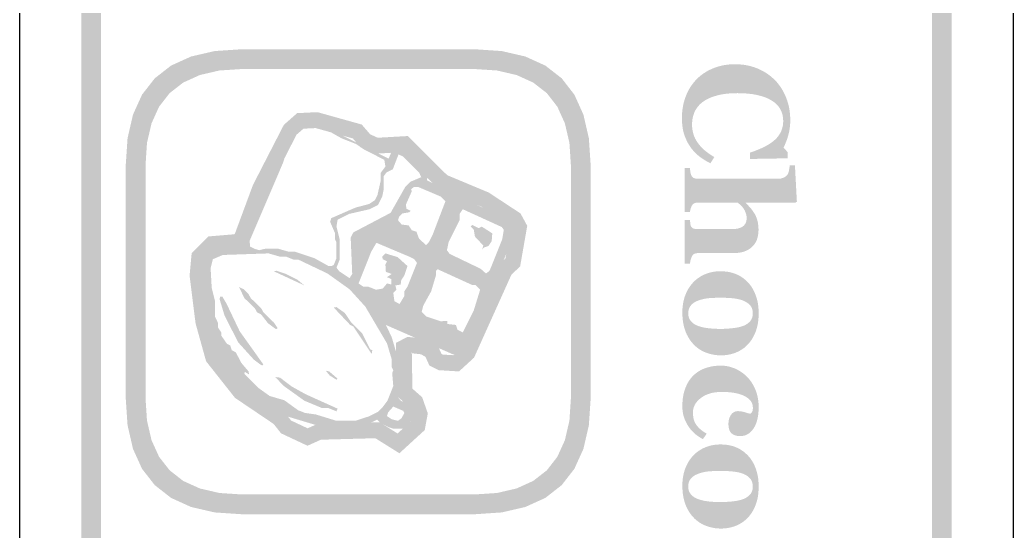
# Model space of a CAD drawing. Header units: millimetres. Extents: x 6 to 126, y 130 to 351.
# Drawn here: x 72.96 to 93.04, y 313.96 to 324.29 of the extents above; entities that cross this region are included whole.
import ezdxf

# ---------------------------------------------------------------- set-up
doc = ezdxf.new("R2010")
doc.units = ezdxf.units.MM
doc.layers.add('CUT', color=1, linetype='Continuous')
doc.layers.add('RASTER', color=7, linetype='Continuous')

msp = doc.modelspace()

# ---------------------------------------------------------------- hatches: boundary and pattern name
at = {"layer": 'RASTER'}
h = msp.add_hatch(color=7, dxfattribs=at)
h.paths.add_polyline_path([(89.6, 349.8), (90.116, 349.766), (90.563, 349.663), (90.941, 349.491), (91.25, 349.25), (91.491, 348.941), (91.663, 348.563), (91.766, 348.116), (91.8, 347.6), (91.8, 290.4), (91.766, 289.884), (91.663, 289.438), (91.491, 289.059), (91.25, 288.75), (90.941, 288.509), (90.563, 288.338), (90.116, 288.234), (89.6, 288.2), (76.4, 288.2), (75.884, 288.234), (75.438, 288.338), (75.059, 288.509), (74.75, 288.75), (74.509, 289.059), (74.338, 289.438), (74.234, 289.884), (74.2, 290.4), (74.2, 347.6), (74.234, 348.116), (74.338, 348.563), (74.509, 348.941), (74.75, 349.25), (75.059, 349.491), (75.438, 349.663), (75.884, 349.766), (76.4, 349.8)])
h.paths.add_polyline_path([(89.6, 349.4), (76.4, 349.4), (75.978, 349.372), (75.613, 349.288), (75.303, 349.147), (75.05, 348.95), (74.853, 348.697), (74.712, 348.388), (74.628, 348.022), (74.6, 347.6), (74.6, 290.4), (74.628, 289.978), (74.712, 289.613), (74.853, 289.303), (75.05, 289.05), (75.303, 288.853), (75.613, 288.713), (75.978, 288.628), (76.4, 288.6), (89.6, 288.6), (90.022, 288.628), (90.388, 288.713), (90.697, 288.853), (90.95, 289.05), (91.147, 289.303), (91.288, 289.613), (91.372, 289.978), (91.4, 290.4), (91.4, 347.6), (91.372, 348.022), (91.288, 348.388), (91.147, 348.697), (90.95, 348.95), (90.697, 349.147), (90.387, 349.288), (90.022, 349.372), (89.6, 349.4)], flags=0)
h = msp.add_hatch(color=7, dxfattribs=at)
h.paths.add_polyline_path([(82.15, 323.7), (82.701, 323.663), (83.178, 323.553), (83.582, 323.37), (83.913, 323.113), (84.17, 322.782), (84.353, 322.378), (84.463, 321.901), (84.5, 321.35), (84.5, 316.65), (84.463, 316.099), (84.353, 315.622), (84.17, 315.218), (83.913, 314.888), (83.582, 314.63), (83.178, 314.447), (82.701, 314.337), (82.15, 314.3), (77.45, 314.3), (76.899, 314.337), (76.422, 314.447), (76.018, 314.63), (75.688, 314.888), (75.43, 315.218), (75.247, 315.622), (75.137, 316.099), (75.1, 316.65), (75.1, 321.35), (75.137, 321.901), (75.247, 322.378), (75.43, 322.782), (75.688, 323.113), (76.018, 323.37), (76.422, 323.553), (76.899, 323.663), (77.45, 323.7)])
h.paths.add_polyline_path([(82.15, 323.3), (77.45, 323.3), (76.993, 323.27), (76.597, 323.178), (76.262, 323.026), (75.988, 322.813), (75.774, 322.538), (75.622, 322.203), (75.53, 321.807), (75.5, 321.35), (75.5, 316.65), (75.53, 316.193), (75.622, 315.797), (75.774, 315.462), (75.988, 315.188), (76.262, 314.974), (76.597, 314.822), (76.993, 314.73), (77.45, 314.7), (82.15, 314.7), (82.607, 314.73), (83.003, 314.822), (83.338, 314.974), (83.613, 315.188), (83.826, 315.462), (83.978, 315.797), (84.07, 316.193), (84.1, 316.65), (84.1, 321.35), (84.07, 321.807), (83.978, 322.203), (83.826, 322.538), (83.613, 322.813), (83.338, 323.026), (83.003, 323.178), (82.607, 323.27), (82.15, 323.3)], flags=0)
for points in [[(86.344, 322.31), (86.345, 322.366), (86.349, 322.422), (86.355, 322.477), (86.363, 322.531), (86.373, 322.584), (86.386, 322.636), (86.401, 322.687), (86.418, 322.738), (86.438, 322.787), (86.459, 322.834), (86.483, 322.88), (86.509, 322.924), (86.537, 322.967), (86.567, 323.008), (86.599, 323.047), (86.633, 323.085), (86.668, 323.12), (86.706, 323.153), (86.745, 323.185), (86.787, 323.214), (86.83, 323.242), (86.876, 323.268), (86.924, 323.291), (86.973, 323.313), (87.025, 323.333), (87.077, 323.35), (87.131, 323.364), (87.186, 323.376), (87.243, 323.385), (87.3, 323.392), (87.359, 323.395), (87.42, 323.397), (87.479, 323.395), (87.538, 323.391), (87.596, 323.385), (87.652, 323.376), (87.708, 323.364), (87.762, 323.349), (87.815, 323.332), (87.867, 323.313), (87.918, 323.29), (87.967, 323.266), (88.014, 323.24), (88.059, 323.211), (88.103, 323.181), (88.145, 323.148), (88.185, 323.113), (88.224, 323.076), (88.26, 323.038), (88.294, 322.997), (88.325, 322.955), (88.355, 322.911), (88.383, 322.866), (88.408, 322.818), (88.432, 322.768), (88.453, 322.717), (88.472, 322.664), (88.489, 322.61), (88.503, 322.556), (88.514, 322.5), (88.523, 322.444), (88.529, 322.386), (88.533, 322.328), (88.534, 322.269), (88.534, 322.226), (88.532, 322.184), (88.528, 322.143), (88.524, 322.104), (88.518, 322.065), (88.511, 322.027), (88.502, 321.99), (88.493, 321.954), (88.482, 321.919), (88.471, 321.886), (88.46, 321.853), (88.448, 321.823), (88.436, 321.793), (88.424, 321.765), (88.411, 321.739), (88.398, 321.714), (88.479, 321.623), (88.479, 321.495), (87.72, 321.482), (87.72, 321.611), (87.804, 321.639), (87.882, 321.669), (87.954, 321.7), (88.021, 321.732), (88.082, 321.766), (88.137, 321.801), (88.186, 321.837), (88.23, 321.875), (88.268, 321.914), (88.301, 321.956), (88.329, 322), (88.352, 322.045), (88.369, 322.093), (88.382, 322.143), (88.39, 322.196), (88.392, 322.25), (88.388, 322.317), (88.377, 322.379), (88.358, 322.438), (88.332, 322.492), (88.297, 322.542), (88.256, 322.589), (88.207, 322.631), (88.15, 322.669), (88.086, 322.702), (88.016, 322.732), (87.94, 322.756), (87.858, 322.776), (87.77, 322.792), (87.676, 322.803), (87.576, 322.81), (87.469, 322.812), (87.409, 322.811), (87.35, 322.809), (87.294, 322.805), (87.24, 322.8), (87.188, 322.793), (87.139, 322.785), (87.092, 322.775), (87.047, 322.763), (87.004, 322.75), (86.963, 322.737), (86.925, 322.722), (86.889, 322.707), (86.855, 322.69), (86.822, 322.673), (86.793, 322.654), (86.765, 322.635), (86.738, 322.613), (86.713, 322.591), (86.69, 322.567), (86.668, 322.542), (86.649, 322.517), (86.631, 322.49), (86.615, 322.463), (86.601, 322.434), (86.589, 322.405), (86.579, 322.375), (86.57, 322.344), (86.562, 322.312), (86.557, 322.28), (86.553, 322.247), (86.55, 322.213), (86.549, 322.178), (86.551, 322.127), (86.556, 322.078), (86.565, 322.03), (86.577, 321.984), (86.593, 321.939), (86.612, 321.895), (86.635, 321.853), (86.661, 321.813), (86.69, 321.773), (86.724, 321.734), (86.76, 321.696), (86.801, 321.659), (86.845, 321.623), (86.892, 321.588), (86.943, 321.554), (86.998, 321.52), (86.921, 321.394), (86.89, 321.41), (86.859, 321.427), (86.829, 321.444), (86.799, 321.462), (86.771, 321.48), (86.743, 321.499), (86.717, 321.518), (86.691, 321.538), (86.666, 321.558), (86.642, 321.58), (86.618, 321.602), (86.596, 321.625), (86.575, 321.648), (86.554, 321.673), (86.534, 321.698), (86.516, 321.724), (86.496, 321.753), (86.478, 321.783), (86.46, 321.814), (86.444, 321.846), (86.429, 321.878), (86.415, 321.911), (86.402, 321.945), (86.39, 321.979), (86.379, 322.015), (86.37, 322.053), (86.362, 322.092), (86.356, 322.132), (86.351, 322.174), (86.347, 322.218), (86.345, 322.263), (86.344, 322.31)], [(86.4, 319.365), (86.4, 320.247), (86.507, 320.247), (86.508, 320.24), (86.508, 320.232), (86.509, 320.224), (86.51, 320.215), (86.511, 320.207), (86.512, 320.198), (86.513, 320.188), (86.514, 320.178), (86.515, 320.169), (86.517, 320.16), (86.518, 320.152), (86.52, 320.144), (86.522, 320.137), (86.524, 320.131), (86.526, 320.125), (86.529, 320.12), (86.533, 320.112), (86.538, 320.106), (86.543, 320.099), (86.549, 320.094), (86.555, 320.089), (86.561, 320.084), (86.568, 320.08), (86.576, 320.077), (86.584, 320.074), (86.593, 320.071), (86.603, 320.069), (86.614, 320.067), (86.626, 320.066), (86.638, 320.065), (86.652, 320.064), (86.667, 320.064), (87.352, 320.064), (87.389, 320.065), (87.423, 320.068), (87.455, 320.072), (87.484, 320.078), (87.511, 320.086), (87.536, 320.096), (87.558, 320.107), (87.578, 320.121), (87.595, 320.135), (87.61, 320.152), (87.623, 320.17), (87.634, 320.189), (87.642, 320.21), (87.648, 320.232), (87.651, 320.256), (87.652, 320.281), (87.652, 320.296), (87.651, 320.31), (87.65, 320.324), (87.648, 320.338), (87.646, 320.351), (87.643, 320.364), (87.639, 320.377), (87.635, 320.39), (87.63, 320.403), (87.625, 320.415), (87.619, 320.428), (87.613, 320.44), (87.607, 320.452), (87.599, 320.465), (87.592, 320.477), (87.584, 320.489), (87.576, 320.499), (87.569, 320.509), (87.561, 320.519), (87.554, 320.527), (87.546, 320.536), (87.539, 320.543), (87.531, 320.55), (87.524, 320.557), (87.516, 320.563), (87.509, 320.569), (87.501, 320.575), (87.495, 320.581), (87.488, 320.586), (87.482, 320.591), (87.475, 320.596), (87.469, 320.6), (86.683, 320.6), (86.67, 320.6), (86.657, 320.6), (86.645, 320.598), (86.634, 320.597), (86.624, 320.595), (86.614, 320.593), (86.605, 320.59), (86.597, 320.587), (86.589, 320.583), (86.582, 320.579), (86.575, 320.574), (86.568, 320.568), (86.562, 320.562), (86.556, 320.554), (86.55, 320.546), (86.545, 320.537), (86.542, 320.532), (86.539, 320.525), (86.536, 320.519), (86.533, 320.512), (86.53, 320.504), (86.527, 320.497), (86.524, 320.488), (86.522, 320.479), (86.519, 320.471), (86.517, 320.462), (86.515, 320.453), (86.513, 320.444), (86.511, 320.435), (86.509, 320.427), (86.508, 320.418), (86.507, 320.41), (86.4, 320.41), (86.4, 321.301), (86.507, 321.301), (86.508, 321.291), (86.508, 321.282), (86.509, 321.272), (86.51, 321.263), (86.511, 321.254), (86.512, 321.245), (86.513, 321.236), (86.514, 321.227), (86.515, 321.218), (86.517, 321.209), (86.518, 321.201), (86.52, 321.193), (86.522, 321.185), (86.524, 321.177), (86.526, 321.17), (86.529, 321.163), (86.534, 321.152), (86.539, 321.141), (86.544, 321.132), (86.55, 321.123), (86.557, 321.116), (86.564, 321.109), (86.571, 321.104), (86.579, 321.099), (86.588, 321.095), (86.597, 321.092), (86.607, 321.089), (86.618, 321.086), (86.629, 321.085), (86.641, 321.083), (86.653, 321.083), (86.667, 321.082), (88.3, 321.082), (88.312, 321.083), (88.324, 321.084), (88.336, 321.085), (88.348, 321.088), (88.361, 321.091), (88.374, 321.095), (88.386, 321.099), (88.4, 321.104), (88.412, 321.11), (88.424, 321.116), (88.435, 321.123), (88.446, 321.131), (88.455, 321.139), (88.464, 321.147), (88.472, 321.156), (88.479, 321.166), (88.483, 321.174), (88.488, 321.182), (88.492, 321.191), (88.496, 321.202), (88.499, 321.213), (88.503, 321.225), (88.506, 321.237), (88.509, 321.251), (88.511, 321.264), (88.514, 321.278), (88.516, 321.291), (88.518, 321.303), (88.519, 321.316), (88.521, 321.328), (88.522, 321.339), (88.523, 321.35), (88.629, 321.35), (88.668, 320.622), (88.644, 320.6), (87.636, 320.6), (87.636, 320.594), (87.649, 320.581), (87.661, 320.567), (87.672, 320.554), (87.684, 320.542), (87.695, 320.529), (87.706, 320.517), (87.716, 320.505), (87.726, 320.494), (87.736, 320.483), (87.747, 320.471), (87.757, 320.458), (87.767, 320.445), (87.777, 320.431), (87.787, 320.416), (87.797, 320.401), (87.808, 320.385), (87.816, 320.371), (87.825, 320.356), (87.833, 320.34), (87.84, 320.323), (87.848, 320.304), (87.855, 320.285), (87.861, 320.265), (87.868, 320.244), (87.874, 320.222), (87.879, 320.199), (87.883, 320.176), (87.886, 320.153), (87.889, 320.129), (87.891, 320.105), (87.892, 320.08), (87.893, 320.055), (87.891, 319.998), (87.884, 319.944), (87.874, 319.894), (87.859, 319.848), (87.839, 319.805), (87.816, 319.766), (87.788, 319.73), (87.756, 319.699), (87.721, 319.671), (87.683, 319.646), (87.642, 319.626), (87.599, 319.609), (87.552, 319.596), (87.503, 319.587), (87.452, 319.581), (87.398, 319.579), (86.68, 319.579), (86.667, 319.579), (86.654, 319.578), (86.642, 319.577), (86.631, 319.575), (86.621, 319.573), (86.611, 319.57), (86.602, 319.567), (86.593, 319.563), (86.586, 319.559), (86.578, 319.553), (86.571, 319.547), (86.564, 319.54), (86.558, 319.532), (86.552, 319.523), (86.547, 319.514), (86.542, 319.503), (86.539, 319.496), (86.536, 319.49), (86.534, 319.483), (86.531, 319.475), (86.529, 319.468), (86.526, 319.46), (86.524, 319.453), (86.522, 319.445), (86.519, 319.436), (86.517, 319.428), (86.515, 319.418), (86.514, 319.409), (86.512, 319.399), (86.51, 319.388), (86.508, 319.377), (86.507, 319.365)], [(86.353, 316.487), (86.354, 316.537), (86.357, 316.586), (86.361, 316.633), (86.368, 316.679), (86.376, 316.723), (86.386, 316.766), (86.399, 316.807), (86.412, 316.847), (86.428, 316.885), (86.445, 316.921), (86.463, 316.956), (86.483, 316.989), (86.503, 317.02), (86.526, 317.05), (86.549, 317.078), (86.574, 317.104), (86.601, 317.128), (86.629, 317.151), (86.658, 317.172), (86.688, 317.192), (86.719, 317.21), (86.752, 317.227), (86.785, 317.241), (86.82, 317.255), (86.856, 317.266), (86.893, 317.276), (86.93, 317.285), (86.969, 317.292), (87.008, 317.297), (87.048, 317.301), (87.088, 317.304), (87.129, 317.304), (87.167, 317.303), (87.205, 317.301), (87.242, 317.296), (87.278, 317.289), (87.314, 317.281), (87.35, 317.27), (87.385, 317.258), (87.42, 317.244), (87.453, 317.228), (87.486, 317.211), (87.518, 317.192), (87.549, 317.172), (87.578, 317.151), (87.607, 317.128), (87.635, 317.104), (87.661, 317.079), (87.687, 317.051), (87.712, 317.022), (87.735, 316.991), (87.757, 316.959), (87.778, 316.925), (87.797, 316.889), (87.815, 316.852), (87.832, 316.813), (87.847, 316.773), (87.86, 316.731), (87.871, 316.689), (87.88, 316.646), (87.887, 316.601), (87.892, 316.556), (87.895, 316.51), (87.896, 316.462), (87.894, 316.397), (87.889, 316.334), (87.881, 316.276), (87.87, 316.221), (87.856, 316.169), (87.838, 316.121), (87.818, 316.077), (87.794, 316.036), (87.767, 315.999), (87.738, 315.967), (87.707, 315.94), (87.674, 315.918), (87.639, 315.901), (87.601, 315.889), (87.561, 315.882), (87.519, 315.879), (87.493, 315.88), (87.469, 315.883), (87.446, 315.887), (87.424, 315.893), (87.403, 315.901), (87.384, 315.91), (87.366, 315.922), (87.349, 315.935), (87.334, 315.95), (87.321, 315.968), (87.31, 315.988), (87.301, 316.011), (87.294, 316.036), (87.289, 316.064), (87.286, 316.094), (87.285, 316.127), (87.286, 316.154), (87.288, 316.179), (87.292, 316.204), (87.298, 316.228), (87.305, 316.25), (87.314, 316.271), (87.325, 316.291), (87.338, 316.311), (87.351, 316.328), (87.366, 316.343), (87.382, 316.356), (87.398, 316.366), (87.416, 316.374), (87.435, 316.38), (87.454, 316.383), (87.475, 316.385), (87.493, 316.384), (87.511, 316.383), (87.529, 316.381), (87.547, 316.379), (87.564, 316.375), (87.582, 316.371), (87.6, 316.367), (87.617, 316.361), (87.634, 316.356), (87.65, 316.351), (87.665, 316.346), (87.679, 316.342), (87.692, 316.339), (87.704, 316.337), (87.715, 316.335), (87.724, 316.333), (87.731, 316.337), (87.737, 316.342), (87.742, 316.347), (87.747, 316.352), (87.752, 316.357), (87.757, 316.362), (87.761, 316.368), (87.765, 316.374), (87.768, 316.381), (87.771, 316.388), (87.773, 316.397), (87.775, 316.406), (87.776, 316.416), (87.778, 316.427), (87.778, 316.439), (87.778, 316.452), (87.778, 316.468), (87.776, 316.484), (87.774, 316.5), (87.771, 316.515), (87.766, 316.53), (87.761, 316.544), (87.755, 316.558), (87.748, 316.572), (87.739, 316.585), (87.729, 316.599), (87.718, 316.612), (87.705, 316.624), (87.691, 316.637), (87.675, 316.649), (87.658, 316.661), (87.639, 316.673), (87.62, 316.684), (87.6, 316.695), (87.577, 316.705), (87.554, 316.714), (87.528, 316.723), (87.501, 316.731), (87.473, 316.739), (87.443, 316.746), (87.411, 316.752), (87.378, 316.757), (87.344, 316.762), (87.307, 316.766), (87.27, 316.769), (87.23, 316.771), (87.19, 316.772), (87.147, 316.773), (87.083, 316.771), (87.023, 316.765), (86.966, 316.756), (86.912, 316.742), (86.861, 316.725), (86.813, 316.704), (86.768, 316.679), (86.727, 316.65), (86.689, 316.619), (86.657, 316.586), (86.629, 316.552), (86.607, 316.516), (86.589, 316.479), (86.577, 316.44), (86.569, 316.4), (86.567, 316.358), (86.568, 316.319), (86.572, 316.281), (86.577, 316.246), (86.585, 316.212), (86.595, 316.181), (86.608, 316.152), (86.623, 316.125), (86.64, 316.1), (86.659, 316.076), (86.68, 316.053), (86.702, 316.031), (86.727, 316.009), (86.754, 315.988), (86.782, 315.968), (86.813, 315.948), (86.845, 315.929), (86.769, 315.819), (86.747, 315.831), (86.725, 315.843), (86.704, 315.856), (86.684, 315.869), (86.663, 315.883), (86.644, 315.897), (86.625, 315.912), (86.606, 315.927), (86.588, 315.944), (86.57, 315.961), (86.553, 315.978), (86.536, 315.997), (86.52, 316.016), (86.504, 316.036), (86.489, 316.057), (86.475, 316.078), (86.46, 316.101), (86.447, 316.125), (86.434, 316.148), (86.422, 316.171), (86.411, 316.195), (86.401, 316.218), (86.392, 316.242), (86.384, 316.266), (86.377, 316.29), (86.37, 316.315), (86.365, 316.342), (86.361, 316.369), (86.357, 316.397), (86.355, 316.426), (86.354, 316.456), (86.353, 316.487)]]:
    msp.add_hatch(color=7, dxfattribs=at).paths.add_polyline_path(points)
h = msp.add_hatch(color=7, dxfattribs=at)
h.paths.add_polyline_path([(83.217, 320.13), (83.074, 319.312), (82.896, 319.14), (82.142, 317.466), (81.838, 317.187), (81.423, 317.213), (81.239, 317.308), (81.158, 317.485), (81.067, 317.534), (80.859, 317.557), (80.885, 317.57), (80.895, 316.84), (81.093, 316.665), (81.207, 316.34), (81.145, 316.002), (80.633, 315.533), (80.146, 315.837), (79.046, 315.807), (78.775, 315.685), (78.24, 315.936), (78.091, 316.125), (77.31, 316.652), (76.725, 317.392), (76.512, 318.159), (76.391, 319.123), (76.433, 319.578), (76.77, 319.916), (77.289, 319.959), (77.307, 319.971), (77.672, 320.956), (78.297, 322.172), (78.566, 322.408), (78.976, 322.428), (79.871, 322.178), (80.042, 321.98), (80.195, 321.911), (80.801, 321.945), (81.599, 321.154), (82.439, 320.803), (83.082, 320.38)])
h.paths.add_polyline_path([(82.883, 320.076), (82.839, 320.157), (82.288, 320.519), (81.418, 320.883), (80.677, 321.618), (80.135, 321.588), (79.846, 321.717), (79.692, 321.896), (78.94, 322.106), (78.693, 322.094), (78.553, 321.972), (77.965, 320.826), (77.571, 319.762), (77.397, 319.647), (76.914, 319.606), (76.741, 319.433), (76.712, 319.129), (76.827, 318.222), (77.016, 317.54), (77.53, 316.889), (78.312, 316.362), (78.444, 316.194), (78.778, 316.037), (78.973, 316.125), (80.234, 316.159), (80.596, 315.933), (80.85, 316.166), (80.877, 316.314), (80.819, 316.48), (80.577, 316.694), (80.562, 317.764), (80.798, 317.886), (81.164, 317.845), (81.405, 317.716), (81.484, 317.541), (81.51, 317.528), (81.722, 317.515), (81.877, 317.658), (82.629, 319.328), (82.777, 319.47), (82.883, 320.076)], flags=0)
h = msp.add_hatch(color=7, dxfattribs=at)
h.paths.add_polyline_path([(82.957, 320.106), (82.967, 319.988), (82.839, 319.668), (82.105, 317.945), (81.923, 317.616), (81.722, 317.53), (80.359, 318.127), (80.477, 317.881), (80.637, 317.339), (80.669, 316.924), (80.605, 316.668), (80.659, 316.595), (80.838, 316.518), (80.892, 316.445), (80.892, 316.253), (80.806, 316.084), (80.701, 316.03), (80.509, 316.03), (80.414, 316.062), (80.244, 316.148), (80.181, 316.212), (79.871, 316.062), (79.711, 316.03), (79.36, 316.03), (79.296, 316.062), (78.977, 316.094), (78.339, 316.285), (78.042, 316.435), (77.595, 316.754), (77.244, 317.106), (77.053, 317.393), (76.871, 317.753), (76.775, 318.073), (76.743, 318.392), (76.711, 318.456), (76.711, 318.647), (76.647, 318.966), (76.647, 319.413), (76.733, 319.582), (76.935, 319.7), (77.445, 319.7), (77.487, 319.723), (77.86, 320.626), (78.285, 321.542), (78.307, 321.488), (78.275, 321.392), (77.605, 319.828), (77.614, 319.71), (77.701, 319.668), (77.796, 319.637), (77.924, 319.668), (78.179, 319.668), (78.403, 319.605), (78.53, 319.605), (78.913, 319.477), (79.201, 319.317), (79.264, 319.317), (79.306, 319.34), (79.36, 319.477), (79.36, 319.796), (79.328, 319.86), (79.328, 319.988), (79.233, 320.211), (79.255, 320.285), (79.743, 320.498), (80.021, 320.572), (80.136, 320.648), (80.19, 320.754), (80.254, 321.041), (80.254, 321.201), (80.35, 321.328), (80.327, 321.465), (79.925, 321.67), (79.753, 321.785), (79.456, 321.903), (79.233, 322.03), (79.073, 322.094), (78.977, 322.094), (78.85, 322.158), (78.754, 322.158), (78.648, 322.104), (78.553, 322.008), (78.317, 321.561), (78.339, 321.679), (78.521, 322.04), (78.617, 322.136), (78.722, 322.19), (78.913, 322.19), (79.201, 322.094), (80.414, 321.488), (80.5, 321.689), (80.669, 321.711), (80.851, 321.574), (80.883, 321.51), (81.093, 321.306), (81.202, 321.127), (81.189, 321.051), (82.817, 320.253), (82.913, 320.189)])
h.paths.add_polyline_path([(82.744, 320.052), (82.702, 320.106), (81.914, 320.466), (81.85, 320.371), (81.85, 320.243), (81.626, 319.796), (81.594, 319.637), (81.649, 319.563), (82.274, 319.263), (82.383, 319.167), (82.456, 319.222), (82.712, 319.86)], flags=0)
h.paths.add_polyline_path([(82.511, 319.978), (82.498, 319.819), (82.434, 319.723), (82.338, 319.691), (82.306, 319.646), (82.329, 319.732), (82.159, 319.914), (82.137, 320.052), (82.073, 320.115), (82.105, 320.147), (82.233, 320.083), (82.297, 320.115)], flags=0)
h.paths.add_polyline_path([(82.265, 318.839), (82.169, 318.934), (82.105, 318.934), (81.403, 319.254), (81.371, 319.222), (81.371, 319.126), (81.275, 318.807), (81.116, 318.519), (81.084, 318.392), (81.18, 318.296), (81.467, 318.2), (81.604, 318.21), (81.604, 318.146), (81.776, 318.127), (81.808, 318.031), (81.914, 317.977), (82.137, 318.424)], flags=0)
h.paths.add_polyline_path([(81.563, 320.626), (81.467, 320.722), (81.02, 320.913), (80.924, 320.913), (80.87, 320.872), (80.883, 320.827), (80.765, 320.562), (80.774, 320.476), (80.86, 320.435), (80.828, 320.403), (80.691, 320.38), (80.627, 320.316), (80.605, 320.243), (80.678, 320.157), (80.819, 320.138), (80.883, 320.042), (80.978, 320.01), (81.03, 319.87), (81.17, 319.742), (81.221, 319.787), (81.307, 319.956)], flags=0)
h.paths.add_polyline_path([(81.074, 321.114), (81.03, 321.21), (80.71, 321.529), (80.615, 321.574), (80.5, 321.274), (80.372, 321.21), (80.318, 321.137), (80.318, 320.881), (80.286, 320.722), (80.2, 320.553), (80.031, 320.466), (79.616, 320.371), (79.383, 320.253), (79.36, 320.115), (79.424, 319.86), (79.424, 319.445), (79.36, 319.285), (79.415, 319.212), (79.625, 319.072), (79.679, 319.158), (79.648, 319.892), (79.702, 319.997), (80.455, 320.393), (80.755, 320.923), (80.851, 321.019)], flags=0)
h.paths.add_polyline_path([(80.988, 319.381), (80.934, 319.455), (80.828, 319.509), (80.168, 319.787), (80.062, 319.605), (79.807, 318.966), (79.903, 318.902), (79.999, 318.902), (80.158, 318.839), (80.295, 318.861), (80.382, 318.966), (80.468, 318.944), (80.468, 319.052), (80.382, 319.094), (80.477, 319.158), (80.359, 319.199), (80.35, 319.349), (80.382, 319.413), (80.295, 319.455), (80.286, 319.509), (80.35, 319.573), (80.595, 319.499), (80.797, 319.317), (80.733, 319.126), (80.669, 319.03), (80.659, 318.944), (80.551, 318.925), (80.573, 318.839), (80.509, 318.775), (80.532, 318.606), (80.637, 318.551), (80.733, 318.711), (80.733, 318.807), (80.797, 318.902)], flags=0)
h.paths.add_polyline_path([(80.733, 316.349), (80.71, 316.391), (80.509, 316.477), (80.404, 316.359), (80.382, 316.285), (80.477, 316.221), (80.605, 316.189), (80.678, 316.244)], flags=0)
h.paths.add_polyline_path([(80.509, 317.211), (80.477, 317.275), (80.477, 317.434), (80.382, 317.753), (79.944, 318.497), (79.625, 318.848), (79.178, 319.167), (78.594, 319.445), (78.498, 319.445), (78.339, 319.509), (78.211, 319.509), (77.988, 319.573), (77.062, 319.541), (76.861, 319.455), (76.816, 319.276), (76.839, 318.871), (76.903, 318.615), (76.903, 318.296), (76.966, 318.168), (76.966, 318.073), (77.03, 317.977), (77.03, 317.913), (77.148, 317.744), (77.212, 317.712), (77.244, 317.616), (77.327, 317.572), (77.436, 317.361), (77.582, 317.189), (77.595, 317.125), (77.509, 317.179), (77.499, 317.137), (77.787, 316.85), (78.01, 316.691), (78.307, 316.604), (78.585, 316.403), (78.722, 316.349), (78.945, 316.317), (79.36, 316.189), (79.743, 316.189), (80.008, 316.276), (80.2, 316.371), (80.295, 316.467), (80.391, 316.595), (80.509, 316.892), (80.487, 317.157)], flags=0)
h.paths.add_polyline_path([(80.085, 317.616), (80.072, 317.54), (79.702, 318.095), (79.638, 318.127), (79.306, 318.478), (79.36, 318.488), (79.529, 318.369), (79.657, 318.178), (79.881, 317.955), (80.04, 317.635)], flags=0)
h.paths.add_polyline_path([(79.383, 317.042), (79.36, 317.019), (79.223, 317.106), (79.146, 317.201), (79.21, 317.189)], flags=0)
h.paths.add_polyline_path([(79.383, 316.435), (79.36, 316.381), (79.201, 316.445), (79.073, 316.445), (78.712, 316.595), (78.285, 316.901), (78.125, 317.074), (78.221, 317.061), (78.457, 316.882), (78.744, 316.723)], flags=0)
h.paths.add_polyline_path([(78.712, 318.925), (78.093, 319.212), (78.147, 319.222), (78.339, 319.158), (78.572, 319.04)], flags=0)
h.paths.add_polyline_path([(78.17, 318.063), (78.147, 318.041), (78.106, 318.063), (77.978, 318.159), (77.838, 318.338), (77.755, 318.382), (77.71, 318.465), (77.499, 318.669), (77.391, 318.893), (77.487, 318.848), (77.582, 318.752), (77.627, 318.669), (77.838, 318.465), (77.882, 318.382), (78.093, 318.178)], flags=0)
h.paths.add_polyline_path([(77.882, 317.329), (77.86, 317.307), (77.819, 317.329), (77.691, 317.425), (77.372, 317.776), (77.094, 318.328), (76.998, 318.647), (77.008, 318.701), (77.053, 318.701), (77.136, 318.561), (77.404, 317.999)], flags=0)
h = msp.add_hatch(color=7, dxfattribs=at)
h.paths.add_polyline_path([(87.68, 317.735), (87.654, 317.709), (87.627, 317.684), (87.599, 317.661), (87.569, 317.64), (87.538, 317.62), (87.506, 317.601), (87.473, 317.585), (87.439, 317.57), (87.403, 317.556), (87.367, 317.545), (87.33, 317.535), (87.292, 317.527), (87.254, 317.52), (87.214, 317.516), (87.175, 317.513), (87.134, 317.512), (87.094, 317.513), (87.054, 317.516), (87.015, 317.52), (86.976, 317.527), (86.938, 317.534), (86.9, 317.544), (86.863, 317.556), (86.827, 317.569), (86.792, 317.584), (86.757, 317.6), (86.725, 317.618), (86.693, 317.638), (86.663, 317.66), (86.634, 317.683), (86.606, 317.707), (86.58, 317.734), (86.554, 317.763), (86.528, 317.794), (86.505, 317.827), (86.483, 317.861), (86.463, 317.896), (86.444, 317.932), (86.427, 317.97), (86.412, 318.01), (86.398, 318.051), (86.386, 318.093), (86.376, 318.137), (86.368, 318.182), (86.361, 318.228), (86.357, 318.276), (86.354, 318.326), (86.353, 318.377), (86.354, 318.421), (86.356, 318.464), (86.36, 318.507), (86.366, 318.548), (86.373, 318.589), (86.382, 318.629), (86.392, 318.668), (86.404, 318.706), (86.418, 318.743), (86.433, 318.778), (86.45, 318.813), (86.468, 318.847), (86.489, 318.88), (86.51, 318.911), (86.533, 318.942), (86.558, 318.971), (86.583, 318.999), (86.61, 319.024), (86.638, 319.048), (86.668, 319.071), (86.699, 319.092), (86.731, 319.112), (86.765, 319.13), (86.801, 319.147), (86.837, 319.162), (86.875, 319.175), (86.914, 319.186), (86.954, 319.196), (86.994, 319.203), (87.036, 319.208), (87.079, 319.211), (87.124, 319.212), (87.167, 319.211), (87.209, 319.208), (87.25, 319.204), (87.29, 319.198), (87.328, 319.19), (87.365, 319.18), (87.402, 319.168), (87.436, 319.155), (87.47, 319.14), (87.503, 319.124), (87.535, 319.105), (87.566, 319.085), (87.596, 319.063), (87.625, 319.039), (87.653, 319.013), (87.68, 318.986), (87.705, 318.958), (87.729, 318.929), (87.751, 318.898), (87.771, 318.865), (87.79, 318.831), (87.808, 318.795), (87.824, 318.758), (87.839, 318.719), (87.852, 318.678), (87.864, 318.637), (87.874, 318.594), (87.882, 318.55), (87.888, 318.505), (87.892, 318.459), (87.895, 318.412), (87.896, 318.364), (87.895, 318.313), (87.892, 318.264), (87.888, 318.217), (87.882, 318.171), (87.874, 318.126), (87.864, 318.084), (87.852, 318.042), (87.839, 318.002), (87.824, 317.964), (87.808, 317.927), (87.79, 317.892), (87.771, 317.858), (87.751, 317.825), (87.729, 317.794), (87.705, 317.764), (87.68, 317.735)])
h.paths.add_polyline_path([(86.665, 318.11), (86.686, 318.102), (86.708, 318.095), (86.732, 318.088), (86.756, 318.082), (86.781, 318.076), (86.808, 318.071), (86.836, 318.067), (86.864, 318.063), (86.894, 318.059), (86.925, 318.056), (86.958, 318.053), (86.991, 318.051), (87.026, 318.049), (87.062, 318.048), (87.099, 318.047), (87.137, 318.047), (87.163, 318.047), (87.19, 318.048), (87.218, 318.049), (87.247, 318.051), (87.276, 318.053), (87.307, 318.055), (87.339, 318.058), (87.371, 318.062), (87.403, 318.066), (87.434, 318.07), (87.462, 318.075), (87.489, 318.08), (87.514, 318.086), (87.538, 318.092), (87.559, 318.099), (87.579, 318.106), (87.602, 318.115), (87.623, 318.125), (87.643, 318.136), (87.662, 318.148), (87.679, 318.16), (87.695, 318.174), (87.71, 318.188), (87.724, 318.203), (87.737, 318.219), (87.747, 318.236), (87.756, 318.254), (87.764, 318.274), (87.77, 318.294), (87.774, 318.315), (87.776, 318.337), (87.777, 318.361), (87.776, 318.386), (87.773, 318.41), (87.769, 318.433), (87.763, 318.454), (87.755, 318.474), (87.745, 318.493), (87.733, 318.511), (87.72, 318.527), (87.705, 318.542), (87.689, 318.556), (87.672, 318.57), (87.654, 318.582), (87.635, 318.594), (87.615, 318.604), (87.594, 318.614), (87.572, 318.623), (87.551, 318.63), (87.528, 318.637), (87.505, 318.643), (87.481, 318.649), (87.456, 318.654), (87.431, 318.658), (87.404, 318.662), (87.376, 318.665), (87.348, 318.668), (87.32, 318.67), (87.291, 318.672), (87.262, 318.674), (87.233, 318.675), (87.203, 318.676), (87.173, 318.677), (87.143, 318.677), (87.104, 318.677), (87.066, 318.676), (87.031, 318.676), (86.997, 318.674), (86.965, 318.673), (86.934, 318.671), (86.905, 318.669), (86.878, 318.667), (86.852, 318.664), (86.826, 318.66), (86.8, 318.655), (86.773, 318.649), (86.747, 318.642), (86.721, 318.635), (86.694, 318.626), (86.668, 318.617), (86.646, 318.608), (86.625, 318.598), (86.605, 318.588), (86.587, 318.576), (86.569, 318.563), (86.553, 318.55), (86.538, 318.536), (86.525, 318.52), (86.512, 318.504), (86.501, 318.487), (86.492, 318.468), (86.485, 318.449), (86.479, 318.428), (86.475, 318.407), (86.473, 318.384), (86.472, 318.361), (86.473, 318.339), (86.475, 318.318), (86.479, 318.298), (86.484, 318.279), (86.491, 318.26), (86.499, 318.243), (86.509, 318.226), (86.521, 318.21), (86.534, 318.194), (86.548, 318.18), (86.564, 318.166), (86.581, 318.153), (86.6, 318.141), (86.62, 318.13), (86.642, 318.12), (86.665, 318.11)], flags=0)
h = msp.add_hatch(color=7, dxfattribs=at)
h.paths.add_polyline_path([(87.68, 314.234), (87.654, 314.208), (87.627, 314.183), (87.599, 314.16), (87.569, 314.139), (87.538, 314.119), (87.506, 314.1), (87.473, 314.084), (87.439, 314.069), (87.403, 314.055), (87.367, 314.044), (87.33, 314.034), (87.292, 314.026), (87.254, 314.02), (87.214, 314.015), (87.175, 314.012), (87.134, 314.011), (87.094, 314.012), (87.054, 314.015), (87.015, 314.019), (86.976, 314.026), (86.938, 314.034), (86.9, 314.043), (86.863, 314.055), (86.827, 314.068), (86.792, 314.083), (86.757, 314.099), (86.725, 314.117), (86.693, 314.137), (86.663, 314.159), (86.634, 314.182), (86.606, 314.206), (86.58, 314.233), (86.554, 314.262), (86.528, 314.293), (86.505, 314.326), (86.483, 314.36), (86.463, 314.395), (86.444, 314.431), (86.427, 314.469), (86.412, 314.509), (86.398, 314.55), (86.386, 314.592), (86.376, 314.636), (86.368, 314.681), (86.361, 314.727), (86.357, 314.775), (86.354, 314.825), (86.353, 314.876), (86.354, 314.92), (86.356, 314.963), (86.36, 315.006), (86.366, 315.047), (86.373, 315.088), (86.382, 315.128), (86.392, 315.167), (86.404, 315.205), (86.418, 315.242), (86.433, 315.278), (86.45, 315.312), (86.468, 315.346), (86.489, 315.379), (86.51, 315.41), (86.533, 315.441), (86.558, 315.47), (86.583, 315.498), (86.61, 315.523), (86.638, 315.547), (86.668, 315.57), (86.699, 315.591), (86.731, 315.611), (86.765, 315.629), (86.801, 315.646), (86.837, 315.661), (86.875, 315.674), (86.914, 315.686), (86.954, 315.695), (86.994, 315.702), (87.036, 315.707), (87.079, 315.71), (87.124, 315.711), (87.167, 315.71), (87.209, 315.707), (87.25, 315.703), (87.29, 315.697), (87.328, 315.689), (87.365, 315.679), (87.402, 315.668), (87.436, 315.654), (87.47, 315.639), (87.503, 315.623), (87.535, 315.604), (87.566, 315.584), (87.596, 315.562), (87.625, 315.538), (87.653, 315.512), (87.68, 315.485), (87.705, 315.457), (87.729, 315.428), (87.751, 315.397), (87.771, 315.364), (87.79, 315.33), (87.808, 315.294), (87.824, 315.257), (87.839, 315.218), (87.852, 315.177), (87.864, 315.136), (87.874, 315.093), (87.882, 315.049), (87.888, 315.005), (87.892, 314.958), (87.895, 314.911), (87.896, 314.863), (87.895, 314.812), (87.892, 314.763), (87.888, 314.716), (87.882, 314.67), (87.874, 314.625), (87.864, 314.583), (87.852, 314.541), (87.839, 314.501), (87.824, 314.463), (87.808, 314.426), (87.79, 314.391), (87.771, 314.357), (87.751, 314.324), (87.729, 314.293), (87.705, 314.263), (87.68, 314.234)])
h.paths.add_polyline_path([(86.665, 314.609), (86.686, 314.601), (86.708, 314.594), (86.732, 314.587), (86.756, 314.581), (86.781, 314.575), (86.808, 314.57), (86.836, 314.566), (86.864, 314.562), (86.894, 314.558), (86.925, 314.555), (86.958, 314.552), (86.991, 314.55), (87.026, 314.548), (87.062, 314.547), (87.099, 314.546), (87.137, 314.546), (87.163, 314.546), (87.19, 314.547), (87.218, 314.548), (87.247, 314.55), (87.276, 314.552), (87.307, 314.554), (87.339, 314.557), (87.371, 314.561), (87.403, 314.565), (87.434, 314.569), (87.462, 314.574), (87.489, 314.579), (87.514, 314.585), (87.538, 314.591), (87.559, 314.598), (87.579, 314.605), (87.602, 314.614), (87.623, 314.624), (87.643, 314.635), (87.662, 314.647), (87.679, 314.659), (87.695, 314.673), (87.71, 314.687), (87.724, 314.702), (87.737, 314.718), (87.747, 314.735), (87.756, 314.753), (87.764, 314.773), (87.77, 314.793), (87.774, 314.814), (87.776, 314.836), (87.777, 314.86), (87.776, 314.885), (87.773, 314.909), (87.769, 314.932), (87.763, 314.953), (87.755, 314.973), (87.745, 314.992), (87.733, 315.01), (87.72, 315.026), (87.705, 315.041), (87.689, 315.055), (87.672, 315.069), (87.654, 315.081), (87.635, 315.093), (87.615, 315.103), (87.594, 315.113), (87.572, 315.122), (87.551, 315.129), (87.528, 315.136), (87.505, 315.142), (87.481, 315.148), (87.456, 315.153), (87.431, 315.157), (87.404, 315.161), (87.376, 315.164), (87.348, 315.167), (87.32, 315.169), (87.291, 315.171), (87.262, 315.173), (87.233, 315.174), (87.203, 315.175), (87.173, 315.176), (87.143, 315.176), (87.104, 315.176), (87.066, 315.175), (87.031, 315.175), (86.997, 315.173), (86.965, 315.172), (86.934, 315.17), (86.905, 315.168), (86.878, 315.166), (86.852, 315.163), (86.826, 315.159), (86.8, 315.154), (86.773, 315.148), (86.747, 315.142), (86.721, 315.134), (86.694, 315.125), (86.668, 315.116), (86.646, 315.107), (86.625, 315.097), (86.605, 315.087), (86.587, 315.075), (86.569, 315.062), (86.553, 315.049), (86.538, 315.035), (86.525, 315.019), (86.512, 315.003), (86.501, 314.986), (86.492, 314.967), (86.485, 314.948), (86.479, 314.927), (86.475, 314.906), (86.473, 314.883), (86.472, 314.86), (86.473, 314.838), (86.475, 314.817), (86.479, 314.797), (86.484, 314.778), (86.491, 314.759), (86.499, 314.742), (86.509, 314.725), (86.521, 314.709), (86.534, 314.693), (86.548, 314.679), (86.564, 314.665), (86.581, 314.652), (86.6, 314.64), (86.62, 314.629), (86.642, 314.619), (86.665, 314.609)], flags=0)

# ---------------------------------------------------------------- linework, layer by layer
at = {"layer": 'CUT'}
for points in [[(72.96, 289.999), (72.96, 348.001)], [(93.04, 348.001), (93.04, 289.999)]]:
    msp.add_lwpolyline(points, dxfattribs=at)

doc.saveas('drawing.dxf')
